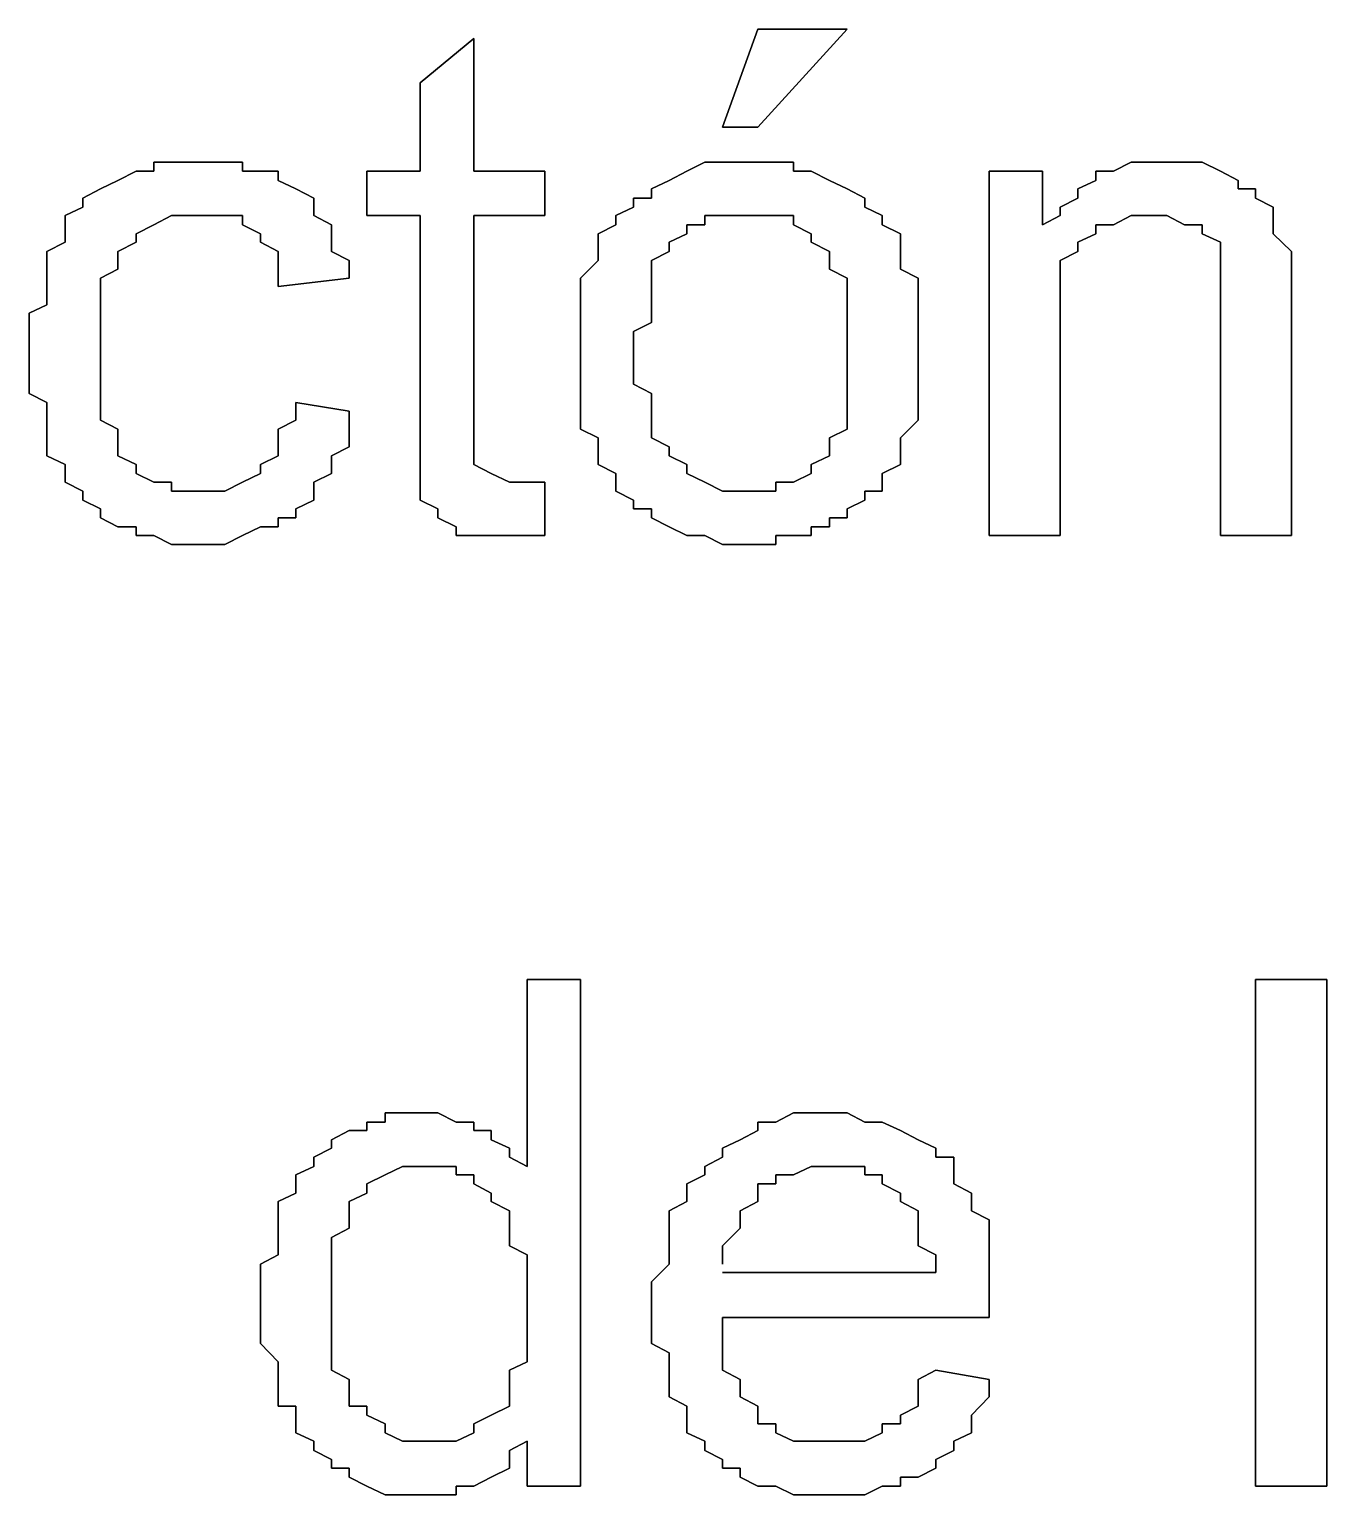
# Model space of a CAD drawing. Header units: metres. Extents: x 2.9 to 42.8, y 1.7 to 28.7.
# Drawn here: x 38.1388 to 38.3963, y 21.3572 to 21.6482 of the extents above; entities that cross this region are included whole.
import ezdxf

# ---------------------------------------------------------------- set-up
doc = ezdxf.new("R2010")
doc.units = ezdxf.units.M
doc.layers.add('GRIS', color=8, linetype='Continuous')

msp = doc.modelspace()

# ---------------------------------------------------------------- linework, layer by layer
at = {"layer": 'GRIS', "lineweight": -3}
for points in [[(38.2834, 21.6482), (38.2764, 21.6288), (38.2834, 21.6482)], [(38.2834, 21.6288), (38.3011, 21.6482), (38.2834, 21.6288)], [(38.3011, 21.6482), (38.2834, 21.6482), (38.3011, 21.6482)], [(38.227, 21.6464), (38.2164, 21.6376), (38.227, 21.6464)], [(38.227, 21.62), (38.227, 21.6464), (38.227, 21.62)], [(38.2164, 21.6376), (38.2164, 21.62), (38.2164, 21.6376)], [(38.2764, 21.6288), (38.2834, 21.6288), (38.2764, 21.6288)], [(38.167, 21.6218), (38.1635, 21.6218), (38.167, 21.6218)], [(38.1635, 21.6218), (38.1635, 21.62), (38.1635, 21.6218)], [(38.1706, 21.6218), (38.167, 21.6218), (38.1706, 21.6218)], [(38.1741, 21.6218), (38.1706, 21.6218), (38.1741, 21.6218)], [(38.1776, 21.6218), (38.1741, 21.6218), (38.1776, 21.6218)], [(38.1811, 21.6218), (38.1776, 21.6218), (38.1811, 21.6218)], [(38.1811, 21.62), (38.1811, 21.6218), (38.1811, 21.62)], [(38.2729, 21.6218), (38.2693, 21.62), (38.2729, 21.6218)], [(38.2764, 21.6218), (38.2729, 21.6218), (38.2764, 21.6218)], [(38.2799, 21.6218), (38.2764, 21.6218), (38.2799, 21.6218)], [(38.2834, 21.6218), (38.2799, 21.6218), (38.2834, 21.6218)], [(38.287, 21.6218), (38.2834, 21.6218), (38.287, 21.6218)], [(38.2905, 21.6218), (38.287, 21.6218), (38.2905, 21.6218)], [(38.2905, 21.62), (38.2905, 21.6218), (38.2905, 21.62)], [(38.3575, 21.6218), (38.354, 21.62), (38.3575, 21.6218)], [(38.3611, 21.6218), (38.3575, 21.6218), (38.3611, 21.6218)], [(38.3646, 21.6218), (38.3611, 21.6218), (38.3646, 21.6218)], [(38.3681, 21.6218), (38.3646, 21.6218), (38.3681, 21.6218)], [(38.3716, 21.6218), (38.3681, 21.6218), (38.3716, 21.6218)], [(38.3752, 21.62), (38.3716, 21.6218), (38.3752, 21.62)], [(38.16, 21.62), (38.1564, 21.6182), (38.16, 21.62)], [(38.1635, 21.62), (38.16, 21.62), (38.1635, 21.62)], [(38.1847, 21.62), (38.1811, 21.62), (38.1847, 21.62)], [(38.1882, 21.62), (38.1847, 21.62), (38.1882, 21.62)], [(38.1882, 21.6182), (38.1882, 21.62), (38.1882, 21.6182)], [(38.2164, 21.62), (38.2058, 21.62), (38.2164, 21.62)], [(38.2058, 21.62), (38.2058, 21.6112), (38.2058, 21.62)], [(38.2411, 21.62), (38.227, 21.62), (38.2411, 21.62)], [(38.2411, 21.6112), (38.2411, 21.62), (38.2411, 21.6112)], [(38.2693, 21.62), (38.2658, 21.6182), (38.2693, 21.62)], [(38.294, 21.62), (38.2905, 21.62), (38.294, 21.62)], [(38.2976, 21.6182), (38.294, 21.62), (38.2976, 21.6182)], [(38.3399, 21.62), (38.3293, 21.62), (38.3399, 21.62)], [(38.3293, 21.62), (38.3293, 21.5477), (38.3293, 21.62)], [(38.3399, 21.6094), (38.3399, 21.62), (38.3399, 21.6094)], [(38.354, 21.62), (38.3505, 21.62), (38.354, 21.62)], [(38.3505, 21.62), (38.3505, 21.6182), (38.3505, 21.62)], [(38.3787, 21.6182), (38.3752, 21.62), (38.3787, 21.6182)], [(38.1529, 21.6165), (38.1494, 21.6147), (38.1529, 21.6165)], [(38.1564, 21.6182), (38.1529, 21.6165), (38.1564, 21.6182)], [(38.1917, 21.6165), (38.1882, 21.6182), (38.1917, 21.6165)], [(38.1953, 21.6147), (38.1917, 21.6165), (38.1953, 21.6147)], [(38.2658, 21.6182), (38.2623, 21.6165), (38.2658, 21.6182)], [(38.2623, 21.6165), (38.2623, 21.6147), (38.2623, 21.6165)], [(38.3011, 21.6165), (38.2976, 21.6182), (38.3011, 21.6165)], [(38.3046, 21.6147), (38.3011, 21.6165), (38.3046, 21.6147)], [(38.3505, 21.6182), (38.3469, 21.6165), (38.3505, 21.6182)], [(38.3469, 21.6165), (38.3469, 21.6147), (38.3469, 21.6165)], [(38.3787, 21.6165), (38.3787, 21.6182), (38.3787, 21.6165)], [(38.3822, 21.6165), (38.3787, 21.6165), (38.3822, 21.6165)], [(38.3822, 21.6147), (38.3822, 21.6165), (38.3822, 21.6147)], [(38.1494, 21.6129), (38.1459, 21.6112), (38.1494, 21.6129)], [(38.1494, 21.6147), (38.1494, 21.6129), (38.1494, 21.6147)], [(38.1953, 21.6129), (38.1953, 21.6147), (38.1953, 21.6129)], [(38.1953, 21.6112), (38.1953, 21.6129), (38.1953, 21.6112)], [(38.2587, 21.6129), (38.2552, 21.6112), (38.2587, 21.6129)], [(38.2623, 21.6147), (38.2587, 21.6147), (38.2623, 21.6147)], [(38.2587, 21.6147), (38.2587, 21.6129), (38.2587, 21.6147)], [(38.3046, 21.6129), (38.3046, 21.6147), (38.3046, 21.6129)], [(38.3081, 21.6112), (38.3046, 21.6129), (38.3081, 21.6112)], [(38.3469, 21.6147), (38.3434, 21.6129), (38.3469, 21.6147)], [(38.3434, 21.6129), (38.3434, 21.6112), (38.3434, 21.6129)], [(38.3857, 21.6129), (38.3822, 21.6147), (38.3857, 21.6129)], [(38.3857, 21.6112), (38.3857, 21.6129), (38.3857, 21.6112)], [(38.1459, 21.6112), (38.1459, 21.6094), (38.1459, 21.6112)], [(38.1635, 21.6094), (38.167, 21.6112), (38.1635, 21.6094)], [(38.167, 21.6112), (38.1706, 21.6112), (38.167, 21.6112)], [(38.1706, 21.6112), (38.1741, 21.6112), (38.1706, 21.6112)], [(38.1741, 21.6112), (38.1776, 21.6112), (38.1741, 21.6112)], [(38.1776, 21.6112), (38.1811, 21.6112), (38.1776, 21.6112)], [(38.1811, 21.6112), (38.1811, 21.6094), (38.1811, 21.6112)], [(38.1988, 21.6094), (38.1953, 21.6112), (38.1988, 21.6094)], [(38.2058, 21.6112), (38.2164, 21.6112), (38.2058, 21.6112)], [(38.2164, 21.6112), (38.2164, 21.5688), (38.2164, 21.6112)], [(38.227, 21.5688), (38.227, 21.6112), (38.227, 21.5688)], [(38.227, 21.6112), (38.2411, 21.6112), (38.227, 21.6112)], [(38.2552, 21.6112), (38.2552, 21.6094), (38.2552, 21.6112)], [(38.2729, 21.6094), (38.2729, 21.6112), (38.2729, 21.6094)], [(38.2729, 21.6112), (38.2764, 21.6112), (38.2729, 21.6112)], [(38.2764, 21.6112), (38.2799, 21.6112), (38.2764, 21.6112)], [(38.2799, 21.6112), (38.2834, 21.6112), (38.2799, 21.6112)], [(38.2834, 21.6112), (38.287, 21.6112), (38.2834, 21.6112)], [(38.287, 21.6112), (38.2905, 21.6112), (38.287, 21.6112)], [(38.2905, 21.6112), (38.2905, 21.6094), (38.2905, 21.6112)], [(38.3081, 21.6094), (38.3081, 21.6112), (38.3081, 21.6094)], [(38.3434, 21.6112), (38.3399, 21.6094), (38.3434, 21.6112)], [(38.354, 21.6094), (38.3575, 21.6112), (38.354, 21.6094)], [(38.3575, 21.6112), (38.3611, 21.6112), (38.3575, 21.6112)], [(38.3611, 21.6112), (38.3646, 21.6112), (38.3611, 21.6112)], [(38.3646, 21.6112), (38.3681, 21.6094), (38.3646, 21.6112)], [(38.3857, 21.6094), (38.3857, 21.6112), (38.3857, 21.6094)], [(38.1459, 21.6094), (38.1459, 21.6059), (38.1459, 21.6094)], [(38.16, 21.6076), (38.1635, 21.6094), (38.16, 21.6076)], [(38.16, 21.6059), (38.16, 21.6076), (38.16, 21.6059)], [(38.1811, 21.6094), (38.1847, 21.6076), (38.1811, 21.6094)], [(38.1847, 21.6076), (38.1847, 21.6059), (38.1847, 21.6076)], [(38.1988, 21.6076), (38.1988, 21.6094), (38.1988, 21.6076)], [(38.1988, 21.6041), (38.1988, 21.6076), (38.1988, 21.6041)], [(38.2552, 21.6094), (38.2517, 21.6076), (38.2552, 21.6094)], [(38.2517, 21.6076), (38.2517, 21.6059), (38.2517, 21.6076)], [(38.2658, 21.6059), (38.2693, 21.6076), (38.2658, 21.6059)], [(38.2693, 21.6076), (38.2693, 21.6094), (38.2693, 21.6076)], [(38.2693, 21.6094), (38.2729, 21.6094), (38.2693, 21.6094)], [(38.2905, 21.6094), (38.294, 21.6076), (38.2905, 21.6094)], [(38.294, 21.6076), (38.294, 21.6059), (38.294, 21.6076)], [(38.3117, 21.6076), (38.3081, 21.6094), (38.3117, 21.6076)], [(38.3117, 21.6059), (38.3117, 21.6076), (38.3117, 21.6059)], [(38.3469, 21.6059), (38.3505, 21.6076), (38.3469, 21.6059)], [(38.3505, 21.6076), (38.3505, 21.6094), (38.3505, 21.6076)], [(38.3505, 21.6094), (38.354, 21.6094), (38.3505, 21.6094)], [(38.3681, 21.6094), (38.3716, 21.6094), (38.3681, 21.6094)], [(38.3716, 21.6094), (38.3716, 21.6076), (38.3716, 21.6094)], [(38.3716, 21.6076), (38.3752, 21.6059), (38.3716, 21.6076)], [(38.3857, 21.6076), (38.3857, 21.6094), (38.3857, 21.6076)], [(38.3893, 21.6041), (38.3857, 21.6076), (38.3893, 21.6041)], [(38.1459, 21.6059), (38.1423, 21.6041), (38.1459, 21.6059)], [(38.1423, 21.6041), (38.1423, 21.6023), (38.1423, 21.6041)], [(38.1564, 21.6041), (38.16, 21.6059), (38.1564, 21.6041)], [(38.1564, 21.6023), (38.1564, 21.6041), (38.1564, 21.6023)], [(38.1847, 21.6059), (38.1882, 21.6041), (38.1847, 21.6059)], [(38.1882, 21.6041), (38.1882, 21.6023), (38.1882, 21.6041)], [(38.2023, 21.6023), (38.1988, 21.6041), (38.2023, 21.6023)], [(38.2517, 21.6059), (38.2517, 21.6041), (38.2517, 21.6059)], [(38.2517, 21.6041), (38.2517, 21.6023), (38.2517, 21.6041)], [(38.2623, 21.6023), (38.2658, 21.6041), (38.2623, 21.6023)], [(38.2658, 21.6041), (38.2658, 21.6059), (38.2658, 21.6041)], [(38.294, 21.6059), (38.2976, 21.6041), (38.294, 21.6059)], [(38.2976, 21.6041), (38.2976, 21.6023), (38.2976, 21.6041)], [(38.3117, 21.6023), (38.3117, 21.6059), (38.3117, 21.6023)], [(38.3434, 21.6023), (38.3469, 21.6041), (38.3434, 21.6023)], [(38.3469, 21.6041), (38.3469, 21.6059), (38.3469, 21.6041)], [(38.3752, 21.6059), (38.3752, 21.6041), (38.3752, 21.6059)], [(38.3752, 21.6041), (38.3752, 21.6023), (38.3752, 21.6041)], [(38.3893, 21.6023), (38.3893, 21.6041), (38.3893, 21.6023)], [(38.1423, 21.6023), (38.1423, 21.6006), (38.1423, 21.6023)], [(38.1564, 21.6006), (38.1564, 21.6023), (38.1564, 21.6006)], [(38.1882, 21.6023), (38.1882, 21.6006), (38.1882, 21.6023)], [(38.2023, 21.6006), (38.2023, 21.6023), (38.2023, 21.6006)], [(38.2517, 21.6023), (38.2482, 21.5988), (38.2517, 21.6023)], [(38.2623, 21.6006), (38.2623, 21.6023), (38.2623, 21.6006)], [(38.2976, 21.6023), (38.2976, 21.6006), (38.2976, 21.6023)], [(38.3117, 21.6006), (38.3117, 21.6023), (38.3117, 21.6006)], [(38.3434, 21.6006), (38.3434, 21.6023), (38.3434, 21.6006)], [(38.3752, 21.6023), (38.3752, 21.6006), (38.3752, 21.6023)], [(38.3893, 21.6006), (38.3893, 21.6023), (38.3893, 21.6006)], [(38.1423, 21.6006), (38.1423, 21.5988), (38.1423, 21.6006)], [(38.1423, 21.5988), (38.1423, 21.5971), (38.1423, 21.5988)], [(38.1529, 21.5988), (38.1564, 21.6006), (38.1529, 21.5988)], [(38.1529, 21.5953), (38.1529, 21.5988), (38.1529, 21.5953)], [(38.1882, 21.6006), (38.1882, 21.5971), (38.1882, 21.6006)], [(38.1882, 21.5971), (38.2023, 21.5988), (38.1882, 21.5971)], [(38.2023, 21.5988), (38.2023, 21.6006), (38.2023, 21.5988)], [(38.2482, 21.5988), (38.2482, 21.5971), (38.2482, 21.5988)], [(38.2623, 21.5971), (38.2623, 21.6006), (38.2623, 21.5971)], [(38.2976, 21.6006), (38.3011, 21.5988), (38.2976, 21.6006)], [(38.3011, 21.5988), (38.3011, 21.5971), (38.3011, 21.5988)], [(38.3152, 21.5988), (38.3117, 21.6006), (38.3152, 21.5988)], [(38.3152, 21.5971), (38.3152, 21.5988), (38.3152, 21.5971)], [(38.3434, 21.5971), (38.3434, 21.6006), (38.3434, 21.5971)], [(38.3752, 21.6006), (38.3752, 21.5971), (38.3752, 21.6006)], [(38.3893, 21.5988), (38.3893, 21.6006), (38.3893, 21.5988)], [(38.3893, 21.5953), (38.3893, 21.5988), (38.3893, 21.5953)], [(38.1423, 21.5971), (38.1423, 21.5935), (38.1423, 21.5971)], [(38.1529, 21.5935), (38.1529, 21.5953), (38.1529, 21.5935)], [(38.2482, 21.5971), (38.2482, 21.5953), (38.2482, 21.5971)], [(38.2482, 21.5953), (38.2482, 21.5918), (38.2482, 21.5953)], [(38.2623, 21.5953), (38.2623, 21.5971), (38.2623, 21.5953)], [(38.2623, 21.5935), (38.2623, 21.5953), (38.2623, 21.5935)], [(38.3011, 21.5971), (38.3011, 21.5953), (38.3011, 21.5971)], [(38.3011, 21.5953), (38.3011, 21.5935), (38.3011, 21.5953)], [(38.3152, 21.5935), (38.3152, 21.5971), (38.3152, 21.5935)], [(38.3434, 21.5953), (38.3434, 21.5971), (38.3434, 21.5953)], [(38.3434, 21.5918), (38.3434, 21.5953), (38.3434, 21.5918)], [(38.3752, 21.5971), (38.3752, 21.5953), (38.3752, 21.5971)], [(38.3752, 21.5953), (38.3752, 21.5918), (38.3752, 21.5953)], [(38.3893, 21.5918), (38.3893, 21.5953), (38.3893, 21.5918)], [(38.1423, 21.5935), (38.1388, 21.5918), (38.1423, 21.5935)], [(38.1529, 21.5918), (38.1529, 21.5935), (38.1529, 21.5918)], [(38.2623, 21.59), (38.2623, 21.5935), (38.2623, 21.59)], [(38.3011, 21.5935), (38.3011, 21.59), (38.3011, 21.5935)], [(38.3152, 21.5918), (38.3152, 21.5935), (38.3152, 21.5918)], [(38.1388, 21.5918), (38.1388, 21.5882), (38.1388, 21.5918)], [(38.1529, 21.5882), (38.1529, 21.5918), (38.1529, 21.5882)], [(38.2482, 21.5918), (38.2482, 21.59), (38.2482, 21.5918)], [(38.2482, 21.59), (38.2482, 21.5865), (38.2482, 21.59)], [(38.2587, 21.5882), (38.2623, 21.59), (38.2587, 21.5882)], [(38.3011, 21.59), (38.3011, 21.5882), (38.3011, 21.59)], [(38.3152, 21.5882), (38.3152, 21.5918), (38.3152, 21.5882)], [(38.3434, 21.59), (38.3434, 21.5918), (38.3434, 21.59)], [(38.3434, 21.5882), (38.3434, 21.59), (38.3434, 21.5882)], [(38.3752, 21.5918), (38.3752, 21.5477), (38.3752, 21.5918)], [(38.3893, 21.5477), (38.3893, 21.5918), (38.3893, 21.5477)], [(38.1388, 21.5882), (38.1388, 21.5865), (38.1388, 21.5882)], [(38.1388, 21.5865), (38.1388, 21.5847), (38.1388, 21.5865)], [(38.1529, 21.5847), (38.1529, 21.5882), (38.1529, 21.5847)], [(38.2482, 21.5865), (38.2482, 21.5847), (38.2482, 21.5865)], [(38.2587, 21.5847), (38.2587, 21.5882), (38.2587, 21.5847)], [(38.3011, 21.5882), (38.3011, 21.5847), (38.3011, 21.5882)], [(38.3152, 21.5865), (38.3152, 21.5882), (38.3152, 21.5865)], [(38.3152, 21.5847), (38.3152, 21.5865), (38.3152, 21.5847)], [(38.3434, 21.5477), (38.3434, 21.5882), (38.3434, 21.5477)], [(38.1388, 21.5847), (38.1388, 21.5812), (38.1388, 21.5847)], [(38.1529, 21.5812), (38.1529, 21.5847), (38.1529, 21.5812)], [(38.2482, 21.5847), (38.2482, 21.5812), (38.2482, 21.5847)], [(38.2587, 21.5812), (38.2587, 21.5847), (38.2587, 21.5812)], [(38.3011, 21.5847), (38.3011, 21.5829), (38.3011, 21.5847)], [(38.3152, 21.5829), (38.3152, 21.5847), (38.3152, 21.5829)], [(38.1388, 21.5812), (38.1388, 21.5794), (38.1388, 21.5812)], [(38.1529, 21.5777), (38.1529, 21.5812), (38.1529, 21.5777)], [(38.2482, 21.5812), (38.2482, 21.5794), (38.2482, 21.5812)], [(38.2587, 21.5777), (38.2587, 21.5812), (38.2587, 21.5777)], [(38.3011, 21.5829), (38.3011, 21.5812), (38.3011, 21.5829)], [(38.3011, 21.5812), (38.3011, 21.5777), (38.3011, 21.5812)], [(38.3152, 21.5794), (38.3152, 21.5829), (38.3152, 21.5794)], [(38.1388, 21.5794), (38.1388, 21.5759), (38.1388, 21.5794)], [(38.1529, 21.5759), (38.1529, 21.5777), (38.1529, 21.5759)], [(38.2482, 21.5794), (38.2482, 21.5759), (38.2482, 21.5794)], [(38.2623, 21.5759), (38.2587, 21.5777), (38.2623, 21.5759)], [(38.3011, 21.5777), (38.3011, 21.5759), (38.3011, 21.5777)], [(38.3152, 21.5777), (38.3152, 21.5794), (38.3152, 21.5777)], [(38.3152, 21.5741), (38.3152, 21.5777), (38.3152, 21.5741)], [(38.1388, 21.5759), (38.1423, 21.5741), (38.1388, 21.5759)], [(38.1529, 21.5741), (38.1529, 21.5759), (38.1529, 21.5741)], [(38.2482, 21.5759), (38.2482, 21.5741), (38.2482, 21.5759)], [(38.2623, 21.5741), (38.2623, 21.5759), (38.2623, 21.5741)], [(38.3011, 21.5759), (38.3011, 21.5724), (38.3011, 21.5759)], [(38.1423, 21.5741), (38.1423, 21.5724), (38.1423, 21.5741)], [(38.1423, 21.5724), (38.1423, 21.5688), (38.1423, 21.5724)], [(38.1529, 21.5706), (38.1529, 21.5741), (38.1529, 21.5706)], [(38.1917, 21.5741), (38.1917, 21.5706), (38.1917, 21.5741)], [(38.2023, 21.5724), (38.1917, 21.5741), (38.2023, 21.5724)], [(38.2023, 21.5706), (38.2023, 21.5724), (38.2023, 21.5706)], [(38.2482, 21.5741), (38.2482, 21.5724), (38.2482, 21.5741)], [(38.2482, 21.5724), (38.2482, 21.5688), (38.2482, 21.5724)], [(38.2623, 21.5706), (38.2623, 21.5741), (38.2623, 21.5706)], [(38.3011, 21.5724), (38.3011, 21.5706), (38.3011, 21.5724)], [(38.3152, 21.5724), (38.3152, 21.5741), (38.3152, 21.5724)], [(38.3152, 21.5706), (38.3152, 21.5724), (38.3152, 21.5706)], [(38.1564, 21.5688), (38.1529, 21.5706), (38.1564, 21.5688)], [(38.1917, 21.5706), (38.1882, 21.5688), (38.1917, 21.5706)], [(38.2023, 21.5671), (38.2023, 21.5706), (38.2023, 21.5671)], [(38.2623, 21.5688), (38.2623, 21.5706), (38.2623, 21.5688)], [(38.3011, 21.5706), (38.3011, 21.5688), (38.3011, 21.5706)], [(38.3117, 21.5671), (38.3152, 21.5706), (38.3117, 21.5671)], [(38.1423, 21.5688), (38.1423, 21.5671), (38.1423, 21.5688)], [(38.1423, 21.5671), (38.1423, 21.5653), (38.1423, 21.5671)], [(38.1564, 21.5671), (38.1564, 21.5688), (38.1564, 21.5671)], [(38.1564, 21.5653), (38.1564, 21.5671), (38.1564, 21.5653)], [(38.1882, 21.5688), (38.1882, 21.5653), (38.1882, 21.5688)], [(38.2023, 21.5653), (38.2023, 21.5671), (38.2023, 21.5653)], [(38.2164, 21.5688), (38.2164, 21.5653), (38.2164, 21.5688)], [(38.227, 21.5653), (38.227, 21.5688), (38.227, 21.5653)], [(38.2482, 21.5688), (38.2517, 21.5671), (38.2482, 21.5688)], [(38.2517, 21.5671), (38.2517, 21.5653), (38.2517, 21.5671)], [(38.2623, 21.5671), (38.2623, 21.5688), (38.2623, 21.5671)], [(38.2658, 21.5653), (38.2623, 21.5671), (38.2658, 21.5653)], [(38.3011, 21.5688), (38.2976, 21.5671), (38.3011, 21.5688)], [(38.2976, 21.5671), (38.2976, 21.5653), (38.2976, 21.5671)], [(38.3117, 21.5653), (38.3117, 21.5671), (38.3117, 21.5653)], [(38.1423, 21.5653), (38.1423, 21.5635), (38.1423, 21.5653)], [(38.1423, 21.5635), (38.1459, 21.5618), (38.1423, 21.5635)], [(38.1564, 21.5635), (38.1564, 21.5653), (38.1564, 21.5635)], [(38.16, 21.5618), (38.1564, 21.5635), (38.16, 21.5618)], [(38.1882, 21.5635), (38.1847, 21.5618), (38.1882, 21.5635)], [(38.1882, 21.5653), (38.1882, 21.5635), (38.1882, 21.5653)], [(38.1988, 21.5635), (38.2023, 21.5653), (38.1988, 21.5635)], [(38.1988, 21.5618), (38.1988, 21.5635), (38.1988, 21.5618)], [(38.2164, 21.5653), (38.2164, 21.5618), (38.2164, 21.5653)], [(38.227, 21.5635), (38.227, 21.5653), (38.227, 21.5635)], [(38.227, 21.5618), (38.227, 21.5635), (38.227, 21.5618)], [(38.2517, 21.5653), (38.2517, 21.5635), (38.2517, 21.5653)], [(38.2517, 21.5635), (38.2517, 21.5618), (38.2517, 21.5635)], [(38.2658, 21.5635), (38.2658, 21.5653), (38.2658, 21.5635)], [(38.2693, 21.5618), (38.2658, 21.5635), (38.2693, 21.5618)], [(38.2976, 21.5635), (38.294, 21.5618), (38.2976, 21.5635)], [(38.2976, 21.5653), (38.2976, 21.5635), (38.2976, 21.5653)], [(38.3117, 21.5635), (38.3117, 21.5653), (38.3117, 21.5635)], [(38.3117, 21.5618), (38.3117, 21.5635), (38.3117, 21.5618)], [(38.1459, 21.5618), (38.1459, 21.56), (38.1459, 21.5618)], [(38.16, 21.56), (38.16, 21.5618), (38.16, 21.56)], [(38.1847, 21.5618), (38.1847, 21.56), (38.1847, 21.5618)], [(38.1988, 21.56), (38.1988, 21.5618), (38.1988, 21.56)], [(38.2164, 21.5618), (38.2164, 21.56), (38.2164, 21.5618)], [(38.2305, 21.56), (38.227, 21.5618), (38.2305, 21.56)], [(38.2517, 21.5618), (38.2552, 21.56), (38.2517, 21.5618)], [(38.2693, 21.56), (38.2693, 21.5618), (38.2693, 21.56)], [(38.294, 21.5618), (38.294, 21.56), (38.294, 21.5618)], [(38.3081, 21.56), (38.3117, 21.5618), (38.3081, 21.56)], [(38.1459, 21.56), (38.1459, 21.5583), (38.1459, 21.56)], [(38.1459, 21.5583), (38.1494, 21.5565), (38.1459, 21.5583)], [(38.1635, 21.5583), (38.16, 21.56), (38.1635, 21.5583)], [(38.167, 21.5583), (38.1635, 21.5583), (38.167, 21.5583)], [(38.167, 21.5565), (38.167, 21.5583), (38.167, 21.5565)], [(38.1811, 21.5583), (38.1776, 21.5565), (38.1811, 21.5583)], [(38.1847, 21.56), (38.1811, 21.5583), (38.1847, 21.56)], [(38.1953, 21.5583), (38.1988, 21.56), (38.1953, 21.5583)], [(38.1953, 21.5565), (38.1953, 21.5583), (38.1953, 21.5565)], [(38.2164, 21.56), (38.2164, 21.5583), (38.2164, 21.56)], [(38.2164, 21.5583), (38.2164, 21.5565), (38.2164, 21.5583)], [(38.2341, 21.5583), (38.2305, 21.56), (38.2341, 21.5583)], [(38.2376, 21.5583), (38.2341, 21.5583), (38.2376, 21.5583)], [(38.2411, 21.5583), (38.2376, 21.5583), (38.2411, 21.5583)], [(38.2411, 21.5477), (38.2411, 21.5583), (38.2411, 21.5477)], [(38.2552, 21.56), (38.2552, 21.5583), (38.2552, 21.56)], [(38.2552, 21.5583), (38.2552, 21.5565), (38.2552, 21.5583)], [(38.2729, 21.5583), (38.2693, 21.56), (38.2729, 21.5583)], [(38.2764, 21.5565), (38.2729, 21.5583), (38.2764, 21.5565)], [(38.2905, 21.5583), (38.287, 21.5583), (38.2905, 21.5583)], [(38.287, 21.5583), (38.287, 21.5565), (38.287, 21.5583)], [(38.294, 21.56), (38.2905, 21.5583), (38.294, 21.56)], [(38.3081, 21.5565), (38.3081, 21.56), (38.3081, 21.5565)], [(38.1494, 21.5565), (38.1494, 21.5547), (38.1494, 21.5565)], [(38.1494, 21.5547), (38.1529, 21.553), (38.1494, 21.5547)], [(38.1706, 21.5565), (38.167, 21.5565), (38.1706, 21.5565)], [(38.1741, 21.5565), (38.1706, 21.5565), (38.1741, 21.5565)], [(38.1776, 21.5565), (38.1741, 21.5565), (38.1776, 21.5565)], [(38.1917, 21.553), (38.1953, 21.5547), (38.1917, 21.553)], [(38.1953, 21.5547), (38.1953, 21.5565), (38.1953, 21.5547)], [(38.2164, 21.5565), (38.2164, 21.5547), (38.2164, 21.5565)], [(38.2164, 21.5547), (38.2199, 21.553), (38.2164, 21.5547)], [(38.2552, 21.5565), (38.2587, 21.5547), (38.2552, 21.5565)], [(38.2587, 21.5547), (38.2587, 21.553), (38.2587, 21.5547)], [(38.2799, 21.5565), (38.2764, 21.5565), (38.2799, 21.5565)], [(38.2834, 21.5565), (38.2799, 21.5565), (38.2834, 21.5565)], [(38.287, 21.5565), (38.2834, 21.5565), (38.287, 21.5565)], [(38.3011, 21.553), (38.3046, 21.5547), (38.3011, 21.553)], [(38.3046, 21.5547), (38.3046, 21.5565), (38.3046, 21.5547)], [(38.3046, 21.5565), (38.3081, 21.5565), (38.3046, 21.5565)], [(38.1529, 21.553), (38.1529, 21.5512), (38.1529, 21.553)], [(38.1917, 21.5512), (38.1917, 21.553), (38.1917, 21.5512)], [(38.2199, 21.553), (38.2199, 21.5512), (38.2199, 21.553)], [(38.2587, 21.553), (38.2623, 21.553), (38.2587, 21.553)], [(38.2623, 21.553), (38.2623, 21.5512), (38.2623, 21.553)], [(38.3011, 21.5512), (38.3011, 21.553), (38.3011, 21.5512)], [(38.1529, 21.5512), (38.1564, 21.5494), (38.1529, 21.5512)], [(38.1564, 21.5494), (38.16, 21.5494), (38.1564, 21.5494)], [(38.16, 21.5494), (38.16, 21.5477), (38.16, 21.5494)], [(38.1811, 21.5477), (38.1847, 21.5494), (38.1811, 21.5477)], [(38.1847, 21.5494), (38.1882, 21.5494), (38.1847, 21.5494)], [(38.1882, 21.5494), (38.1882, 21.5512), (38.1882, 21.5494)], [(38.1882, 21.5512), (38.1917, 21.5512), (38.1882, 21.5512)], [(38.2199, 21.5512), (38.2235, 21.5494), (38.2199, 21.5512)], [(38.2235, 21.5494), (38.2235, 21.5477), (38.2235, 21.5494)], [(38.2623, 21.5512), (38.2658, 21.5494), (38.2623, 21.5512)], [(38.2658, 21.5494), (38.2693, 21.5477), (38.2658, 21.5494)], [(38.294, 21.5477), (38.294, 21.5494), (38.294, 21.5477)], [(38.294, 21.5494), (38.2976, 21.5494), (38.294, 21.5494)], [(38.2976, 21.5494), (38.2976, 21.5512), (38.2976, 21.5494)], [(38.2976, 21.5512), (38.3011, 21.5512), (38.2976, 21.5512)], [(38.16, 21.5477), (38.1635, 21.5477), (38.16, 21.5477)], [(38.1635, 21.5477), (38.167, 21.5459), (38.1635, 21.5477)], [(38.167, 21.5459), (38.1706, 21.5459), (38.167, 21.5459)], [(38.1706, 21.5459), (38.1741, 21.5459), (38.1706, 21.5459)], [(38.1741, 21.5459), (38.1776, 21.5459), (38.1741, 21.5459)], [(38.1776, 21.5459), (38.1811, 21.5477), (38.1776, 21.5459)], [(38.2235, 21.5477), (38.227, 21.5477), (38.2235, 21.5477)], [(38.227, 21.5477), (38.2305, 21.5477), (38.227, 21.5477)], [(38.2305, 21.5477), (38.2341, 21.5477), (38.2305, 21.5477)], [(38.2341, 21.5477), (38.2376, 21.5477), (38.2341, 21.5477)], [(38.2376, 21.5477), (38.2411, 21.5477), (38.2376, 21.5477)], [(38.2693, 21.5477), (38.2729, 21.5477), (38.2693, 21.5477)], [(38.2729, 21.5477), (38.2764, 21.5459), (38.2729, 21.5477)], [(38.2764, 21.5459), (38.2799, 21.5459), (38.2764, 21.5459)], [(38.2799, 21.5459), (38.2834, 21.5459), (38.2799, 21.5459)], [(38.2834, 21.5459), (38.287, 21.5459), (38.2834, 21.5459)], [(38.287, 21.5459), (38.287, 21.5477), (38.287, 21.5459)], [(38.287, 21.5477), (38.2905, 21.5477), (38.287, 21.5477)], [(38.2905, 21.5477), (38.294, 21.5477), (38.2905, 21.5477)], [(38.3293, 21.5477), (38.3434, 21.5477), (38.3293, 21.5477)], [(38.3752, 21.5477), (38.3893, 21.5477), (38.3752, 21.5477)], [(38.2482, 21.4595), (38.2376, 21.4595), (38.2482, 21.4595)], [(38.2376, 21.4595), (38.2376, 21.4224), (38.2376, 21.4595)], [(38.2482, 21.3589), (38.2482, 21.4595), (38.2482, 21.3589)], [(38.3963, 21.4595), (38.3822, 21.4595), (38.3963, 21.4595)], [(38.3822, 21.4595), (38.3822, 21.3589), (38.3822, 21.4595)], [(38.3963, 21.3589), (38.3963, 21.4595), (38.3963, 21.3589)], [(38.2129, 21.433), (38.2094, 21.433), (38.2129, 21.433)], [(38.2094, 21.433), (38.2094, 21.4312), (38.2094, 21.433)], [(38.2164, 21.433), (38.2129, 21.433), (38.2164, 21.433)], [(38.2199, 21.433), (38.2164, 21.433), (38.2199, 21.433)], [(38.2235, 21.4312), (38.2199, 21.433), (38.2235, 21.4312)], [(38.2905, 21.433), (38.287, 21.4312), (38.2905, 21.433)], [(38.294, 21.433), (38.2905, 21.433), (38.294, 21.433)], [(38.2976, 21.433), (38.294, 21.433), (38.2976, 21.433)], [(38.3011, 21.433), (38.2976, 21.433), (38.3011, 21.433)], [(38.3046, 21.4312), (38.3011, 21.433), (38.3046, 21.4312)], [(38.2023, 21.4295), (38.1988, 21.4277), (38.2023, 21.4295)], [(38.2058, 21.4295), (38.2023, 21.4295), (38.2058, 21.4295)], [(38.2094, 21.4312), (38.2058, 21.4312), (38.2094, 21.4312)], [(38.2058, 21.4312), (38.2058, 21.4295), (38.2058, 21.4312)], [(38.227, 21.4312), (38.2235, 21.4312), (38.227, 21.4312)], [(38.227, 21.4295), (38.227, 21.4312), (38.227, 21.4295)], [(38.2305, 21.4295), (38.227, 21.4295), (38.2305, 21.4295)], [(38.2305, 21.4277), (38.2305, 21.4295), (38.2305, 21.4277)], [(38.2834, 21.4295), (38.2799, 21.4277), (38.2834, 21.4295)], [(38.287, 21.4312), (38.2834, 21.4312), (38.287, 21.4312)], [(38.2834, 21.4312), (38.2834, 21.4295), (38.2834, 21.4312)], [(38.3081, 21.4312), (38.3046, 21.4312), (38.3081, 21.4312)], [(38.3117, 21.4295), (38.3081, 21.4312), (38.3117, 21.4295)], [(38.3152, 21.4277), (38.3117, 21.4295), (38.3152, 21.4277)], [(38.1988, 21.4277), (38.1988, 21.426), (38.1988, 21.4277)], [(38.2341, 21.426), (38.2305, 21.4277), (38.2341, 21.426)], [(38.2799, 21.4277), (38.2764, 21.426), (38.2799, 21.4277)], [(38.3187, 21.426), (38.3152, 21.4277), (38.3187, 21.426)], [(38.1988, 21.426), (38.1953, 21.4242), (38.1988, 21.426)], [(38.1953, 21.4242), (38.1953, 21.4224), (38.1953, 21.4242)], [(38.2341, 21.4242), (38.2341, 21.426), (38.2341, 21.4242)], [(38.2376, 21.4224), (38.2341, 21.4242), (38.2376, 21.4224)], [(38.2764, 21.4242), (38.2729, 21.4224), (38.2764, 21.4242)], [(38.2764, 21.426), (38.2764, 21.4242), (38.2764, 21.426)], [(38.3187, 21.4242), (38.3187, 21.426), (38.3187, 21.4242)], [(38.3223, 21.4242), (38.3187, 21.4242), (38.3223, 21.4242)], [(38.3223, 21.4224), (38.3223, 21.4242), (38.3223, 21.4224)], [(38.1953, 21.4224), (38.1917, 21.4207), (38.1953, 21.4224)], [(38.1917, 21.4207), (38.1917, 21.4189), (38.1917, 21.4207)], [(38.2058, 21.4189), (38.2094, 21.4207), (38.2058, 21.4189)], [(38.2094, 21.4207), (38.2129, 21.4224), (38.2094, 21.4207)], [(38.2129, 21.4224), (38.2164, 21.4224), (38.2129, 21.4224)], [(38.2164, 21.4224), (38.2199, 21.4224), (38.2164, 21.4224)], [(38.2199, 21.4224), (38.2235, 21.4224), (38.2199, 21.4224)], [(38.2235, 21.4224), (38.2235, 21.4207), (38.2235, 21.4224)], [(38.2235, 21.4207), (38.227, 21.4207), (38.2235, 21.4207)], [(38.227, 21.4207), (38.227, 21.4189), (38.227, 21.4207)], [(38.2729, 21.4207), (38.2693, 21.4189), (38.2729, 21.4207)], [(38.2729, 21.4224), (38.2729, 21.4207), (38.2729, 21.4224)], [(38.287, 21.4189), (38.287, 21.4207), (38.287, 21.4189)], [(38.287, 21.4207), (38.2905, 21.4207), (38.287, 21.4207)], [(38.2905, 21.4207), (38.294, 21.4224), (38.2905, 21.4207)], [(38.294, 21.4224), (38.2976, 21.4224), (38.294, 21.4224)], [(38.2976, 21.4224), (38.3011, 21.4224), (38.2976, 21.4224)], [(38.3011, 21.4224), (38.3046, 21.4224), (38.3011, 21.4224)], [(38.3046, 21.4224), (38.3046, 21.4207), (38.3046, 21.4224)], [(38.3046, 21.4207), (38.3081, 21.4207), (38.3046, 21.4207)], [(38.3081, 21.4207), (38.3081, 21.4189), (38.3081, 21.4207)], [(38.3223, 21.4207), (38.3223, 21.4224), (38.3223, 21.4207)], [(38.3223, 21.4189), (38.3223, 21.4207), (38.3223, 21.4189)], [(38.1917, 21.4189), (38.1917, 21.4171), (38.1917, 21.4189)], [(38.2058, 21.4171), (38.2058, 21.4189), (38.2058, 21.4171)], [(38.227, 21.4189), (38.2305, 21.4171), (38.227, 21.4189)], [(38.2693, 21.4189), (38.2693, 21.4171), (38.2693, 21.4189)], [(38.2834, 21.4171), (38.2834, 21.4189), (38.2834, 21.4171)], [(38.2834, 21.4189), (38.287, 21.4189), (38.2834, 21.4189)], [(38.3081, 21.4189), (38.3117, 21.4171), (38.3081, 21.4189)], [(38.3258, 21.4171), (38.3223, 21.4189), (38.3258, 21.4171)], [(38.1917, 21.4171), (38.1882, 21.4154), (38.1917, 21.4171)], [(38.1882, 21.4154), (38.1882, 21.4136), (38.1882, 21.4154)], [(38.2023, 21.4154), (38.2058, 21.4171), (38.2023, 21.4154)], [(38.2023, 21.4136), (38.2023, 21.4154), (38.2023, 21.4136)], [(38.2305, 21.4171), (38.2305, 21.4154), (38.2305, 21.4171)], [(38.2305, 21.4154), (38.2341, 21.4136), (38.2305, 21.4154)], [(38.2693, 21.4154), (38.2658, 21.4136), (38.2693, 21.4154)], [(38.2693, 21.4171), (38.2693, 21.4154), (38.2693, 21.4171)], [(38.2799, 21.4136), (38.2834, 21.4154), (38.2799, 21.4136)], [(38.2834, 21.4154), (38.2834, 21.4171), (38.2834, 21.4154)], [(38.3117, 21.4171), (38.3117, 21.4154), (38.3117, 21.4171)], [(38.3117, 21.4154), (38.3152, 21.4136), (38.3117, 21.4154)], [(38.3258, 21.4154), (38.3258, 21.4171), (38.3258, 21.4154)], [(38.3258, 21.4136), (38.3258, 21.4154), (38.3258, 21.4136)], [(38.1882, 21.4136), (38.1882, 21.4118), (38.1882, 21.4136)], [(38.1882, 21.4118), (38.1882, 21.4101), (38.1882, 21.4118)], [(38.2023, 21.4101), (38.2023, 21.4136), (38.2023, 21.4101)], [(38.2341, 21.4136), (38.2341, 21.4118), (38.2341, 21.4136)], [(38.2341, 21.4118), (38.2341, 21.4101), (38.2341, 21.4118)], [(38.2658, 21.4136), (38.2658, 21.4118), (38.2658, 21.4136)], [(38.2658, 21.4118), (38.2658, 21.4101), (38.2658, 21.4118)], [(38.2799, 21.4118), (38.2799, 21.4136), (38.2799, 21.4118)], [(38.2799, 21.4101), (38.2799, 21.4118), (38.2799, 21.4101)], [(38.3152, 21.4136), (38.3152, 21.4118), (38.3152, 21.4136)], [(38.3152, 21.4118), (38.3152, 21.4101), (38.3152, 21.4118)], [(38.3293, 21.4118), (38.3258, 21.4136), (38.3293, 21.4118)], [(38.3293, 21.4101), (38.3293, 21.4118), (38.3293, 21.4101)], [(38.1882, 21.4101), (38.1882, 21.4066), (38.1882, 21.4101)], [(38.1988, 21.4083), (38.2023, 21.4101), (38.1988, 21.4083)], [(38.2341, 21.4101), (38.2341, 21.4066), (38.2341, 21.4101)], [(38.2658, 21.4101), (38.2658, 21.4066), (38.2658, 21.4101)], [(38.2764, 21.4066), (38.2799, 21.4101), (38.2764, 21.4066)], [(38.3152, 21.4101), (38.3152, 21.4066), (38.3152, 21.4101)], [(38.3293, 21.4066), (38.3293, 21.4101), (38.3293, 21.4066)], [(38.1882, 21.4066), (38.1882, 21.4048), (38.1882, 21.4066)], [(38.1988, 21.4066), (38.1988, 21.4083), (38.1988, 21.4066)], [(38.1988, 21.4048), (38.1988, 21.4066), (38.1988, 21.4048)], [(38.2341, 21.4066), (38.2376, 21.4048), (38.2341, 21.4066)], [(38.2658, 21.4066), (38.2658, 21.4048), (38.2658, 21.4066)], [(38.2764, 21.4048), (38.2764, 21.4066), (38.2764, 21.4048)], [(38.3152, 21.4066), (38.3187, 21.4048), (38.3152, 21.4066)], [(38.3293, 21.4048), (38.3293, 21.4066), (38.3293, 21.4048)], [(38.1882, 21.4048), (38.1847, 21.403), (38.1882, 21.4048)], [(38.1988, 21.4013), (38.1988, 21.4048), (38.1988, 21.4013)], [(38.2376, 21.4048), (38.2376, 21.403), (38.2376, 21.4048)], [(38.2658, 21.4048), (38.2658, 21.403), (38.2658, 21.4048)], [(38.2764, 21.403), (38.2764, 21.4048), (38.2764, 21.403)], [(38.3187, 21.4048), (38.3187, 21.4013), (38.3187, 21.4048)], [(38.3293, 21.403), (38.3293, 21.4048), (38.3293, 21.403)], [(38.1847, 21.403), (38.1847, 21.3995), (38.1847, 21.403)], [(38.1988, 21.3995), (38.1988, 21.4013), (38.1988, 21.3995)], [(38.2376, 21.403), (38.2376, 21.3995), (38.2376, 21.403)], [(38.2658, 21.403), (38.2623, 21.3995), (38.2658, 21.403)], [(38.3187, 21.4013), (38.2764, 21.4013), (38.3187, 21.4013)], [(38.3293, 21.3995), (38.3293, 21.403), (38.3293, 21.3995)], [(38.1847, 21.3995), (38.1847, 21.3977), (38.1847, 21.3995)], [(38.1847, 21.3977), (38.1847, 21.3942), (38.1847, 21.3977)], [(38.1988, 21.396), (38.1988, 21.3995), (38.1988, 21.396)], [(38.2376, 21.3995), (38.2376, 21.3977), (38.2376, 21.3995)], [(38.2376, 21.3977), (38.2376, 21.3942), (38.2376, 21.3977)], [(38.2623, 21.3995), (38.2623, 21.3977), (38.2623, 21.3995)], [(38.2623, 21.3977), (38.2623, 21.3942), (38.2623, 21.3977)], [(38.3293, 21.3977), (38.3293, 21.3995), (38.3293, 21.3977)], [(38.3293, 21.396), (38.3293, 21.3977), (38.3293, 21.396)], [(38.1988, 21.3942), (38.1988, 21.396), (38.1988, 21.3942)], [(38.3293, 21.3924), (38.3293, 21.396), (38.3293, 21.3924)], [(38.1847, 21.3942), (38.1847, 21.3907), (38.1847, 21.3942)], [(38.1988, 21.3924), (38.1988, 21.3942), (38.1988, 21.3924)], [(38.1988, 21.3889), (38.1988, 21.3924), (38.1988, 21.3889)], [(38.2376, 21.3942), (38.2376, 21.3907), (38.2376, 21.3942)], [(38.2623, 21.3942), (38.2623, 21.3924), (38.2623, 21.3942)], [(38.2623, 21.3924), (38.2623, 21.3907), (38.2623, 21.3924)], [(38.2764, 21.3889), (38.2764, 21.3924), (38.2764, 21.3889)], [(38.2764, 21.3924), (38.3293, 21.3924), (38.2764, 21.3924)], [(38.1847, 21.3907), (38.1847, 21.3889), (38.1847, 21.3907)], [(38.1847, 21.3889), (38.1847, 21.3872), (38.1847, 21.3889)], [(38.1988, 21.3872), (38.1988, 21.3889), (38.1988, 21.3872)], [(38.2376, 21.3907), (38.2376, 21.3889), (38.2376, 21.3907)], [(38.2376, 21.3889), (38.2376, 21.3854), (38.2376, 21.3889)], [(38.2623, 21.3907), (38.2623, 21.3872), (38.2623, 21.3907)], [(38.2764, 21.3872), (38.2764, 21.3889), (38.2764, 21.3872)], [(38.1847, 21.3872), (38.1882, 21.3836), (38.1847, 21.3872)], [(38.1988, 21.3836), (38.1988, 21.3872), (38.1988, 21.3836)], [(38.2623, 21.3872), (38.2658, 21.3854), (38.2623, 21.3872)], [(38.2764, 21.3836), (38.2764, 21.3872), (38.2764, 21.3836)], [(38.1882, 21.3836), (38.1882, 21.3819), (38.1882, 21.3836)], [(38.1988, 21.3819), (38.1988, 21.3836), (38.1988, 21.3819)], [(38.2376, 21.3836), (38.2341, 21.3819), (38.2376, 21.3836)], [(38.2376, 21.3854), (38.2376, 21.3836), (38.2376, 21.3854)], [(38.2658, 21.3854), (38.2658, 21.3819), (38.2658, 21.3854)], [(38.2764, 21.3819), (38.2764, 21.3836), (38.2764, 21.3819)], [(38.1882, 21.3819), (38.1882, 21.3801), (38.1882, 21.3819)], [(38.1882, 21.3801), (38.1882, 21.3766), (38.1882, 21.3801)], [(38.2023, 21.3801), (38.1988, 21.3819), (38.2023, 21.3801)], [(38.2023, 21.3783), (38.2023, 21.3801), (38.2023, 21.3783)], [(38.2341, 21.3819), (38.2341, 21.3783), (38.2341, 21.3819)], [(38.2658, 21.3819), (38.2658, 21.3801), (38.2658, 21.3819)], [(38.2658, 21.3801), (38.2658, 21.3783), (38.2658, 21.3801)], [(38.2799, 21.3801), (38.2764, 21.3819), (38.2799, 21.3801)], [(38.2799, 21.3783), (38.2799, 21.3801), (38.2799, 21.3783)], [(38.3187, 21.3819), (38.3152, 21.3801), (38.3187, 21.3819)], [(38.3152, 21.3801), (38.3152, 21.3783), (38.3152, 21.3801)], [(38.3293, 21.3801), (38.3187, 21.3819), (38.3293, 21.3801)], [(38.3293, 21.3783), (38.3293, 21.3801), (38.3293, 21.3783)], [(38.2023, 21.3766), (38.2023, 21.3783), (38.2023, 21.3766)], [(38.2341, 21.3783), (38.2341, 21.3766), (38.2341, 21.3783)], [(38.2658, 21.3783), (38.2658, 21.3766), (38.2658, 21.3783)], [(38.2799, 21.3766), (38.2799, 21.3783), (38.2799, 21.3766)], [(38.3152, 21.3783), (38.3152, 21.3748), (38.3152, 21.3783)], [(38.3293, 21.3766), (38.3293, 21.3783), (38.3293, 21.3766)], [(38.1882, 21.3766), (38.1882, 21.3748), (38.1882, 21.3766)], [(38.1882, 21.3748), (38.1917, 21.3748), (38.1882, 21.3748)], [(38.1917, 21.3748), (38.1917, 21.373), (38.1917, 21.3748)], [(38.2023, 21.3748), (38.2023, 21.3766), (38.2023, 21.3748)], [(38.2058, 21.3748), (38.2023, 21.3748), (38.2058, 21.3748)], [(38.2058, 21.373), (38.2058, 21.3748), (38.2058, 21.373)], [(38.2341, 21.3748), (38.2305, 21.373), (38.2341, 21.3748)], [(38.2341, 21.3766), (38.2341, 21.3748), (38.2341, 21.3766)], [(38.2658, 21.3766), (38.2693, 21.3748), (38.2658, 21.3766)], [(38.2693, 21.3748), (38.2693, 21.3713), (38.2693, 21.3748)], [(38.2834, 21.3748), (38.2799, 21.3766), (38.2834, 21.3748)], [(38.2834, 21.373), (38.2834, 21.3748), (38.2834, 21.373)], [(38.3152, 21.3748), (38.3117, 21.373), (38.3152, 21.3748)], [(38.3258, 21.373), (38.3293, 21.3766), (38.3258, 21.373)], [(38.1917, 21.373), (38.1917, 21.3695), (38.1917, 21.373)], [(38.2094, 21.3713), (38.2058, 21.373), (38.2094, 21.3713)], [(38.2094, 21.3695), (38.2094, 21.3713), (38.2094, 21.3695)], [(38.2305, 21.373), (38.227, 21.3713), (38.2305, 21.373)], [(38.227, 21.3713), (38.227, 21.3695), (38.227, 21.3713)], [(38.2693, 21.3713), (38.2693, 21.3695), (38.2693, 21.3713)], [(38.2834, 21.3713), (38.2834, 21.373), (38.2834, 21.3713)], [(38.287, 21.3713), (38.2834, 21.3713), (38.287, 21.3713)], [(38.287, 21.3695), (38.287, 21.3713), (38.287, 21.3695)], [(38.3117, 21.3713), (38.3081, 21.3713), (38.3117, 21.3713)], [(38.3081, 21.3713), (38.3081, 21.3695), (38.3081, 21.3713)], [(38.3117, 21.373), (38.3117, 21.3713), (38.3117, 21.373)], [(38.3258, 21.3713), (38.3258, 21.373), (38.3258, 21.3713)], [(38.3258, 21.3695), (38.3258, 21.3713), (38.3258, 21.3695)], [(38.1917, 21.3695), (38.1953, 21.3678), (38.1917, 21.3695)], [(38.2129, 21.3678), (38.2094, 21.3695), (38.2129, 21.3678)], [(38.227, 21.3695), (38.2235, 21.3678), (38.227, 21.3695)], [(38.2693, 21.3695), (38.2729, 21.3678), (38.2693, 21.3695)], [(38.2905, 21.3678), (38.287, 21.3695), (38.2905, 21.3678)], [(38.3081, 21.3695), (38.3046, 21.3678), (38.3081, 21.3695)], [(38.3223, 21.3678), (38.3258, 21.3695), (38.3223, 21.3678)], [(38.1953, 21.3678), (38.1953, 21.366), (38.1953, 21.3678)], [(38.1953, 21.366), (38.1988, 21.3642), (38.1953, 21.366)], [(38.2164, 21.3678), (38.2129, 21.3678), (38.2164, 21.3678)], [(38.2199, 21.3678), (38.2164, 21.3678), (38.2199, 21.3678)], [(38.2235, 21.3678), (38.2199, 21.3678), (38.2235, 21.3678)], [(38.2341, 21.366), (38.2376, 21.3678), (38.2341, 21.366)], [(38.2341, 21.3642), (38.2341, 21.366), (38.2341, 21.3642)], [(38.2376, 21.3678), (38.2376, 21.3589), (38.2376, 21.3678)], [(38.2729, 21.3678), (38.2729, 21.366), (38.2729, 21.3678)], [(38.2729, 21.366), (38.2764, 21.3642), (38.2729, 21.366)], [(38.294, 21.3678), (38.2905, 21.3678), (38.294, 21.3678)], [(38.2976, 21.3678), (38.294, 21.3678), (38.2976, 21.3678)], [(38.3011, 21.3678), (38.2976, 21.3678), (38.3011, 21.3678)], [(38.3046, 21.3678), (38.3011, 21.3678), (38.3046, 21.3678)], [(38.3187, 21.3642), (38.3223, 21.366), (38.3187, 21.3642)], [(38.3223, 21.366), (38.3223, 21.3678), (38.3223, 21.366)], [(38.1988, 21.3642), (38.1988, 21.3625), (38.1988, 21.3642)], [(38.1988, 21.3625), (38.2023, 21.3625), (38.1988, 21.3625)], [(38.2023, 21.3625), (38.2023, 21.3607), (38.2023, 21.3625)], [(38.2305, 21.3607), (38.2341, 21.3625), (38.2305, 21.3607)], [(38.2341, 21.3625), (38.2341, 21.3642), (38.2341, 21.3625)], [(38.2764, 21.3642), (38.2764, 21.3625), (38.2764, 21.3642)], [(38.2764, 21.3625), (38.2799, 21.3625), (38.2764, 21.3625)], [(38.2799, 21.3625), (38.2799, 21.3607), (38.2799, 21.3625)], [(38.3152, 21.3607), (38.3187, 21.3625), (38.3152, 21.3607)], [(38.3187, 21.3625), (38.3187, 21.3642), (38.3187, 21.3625)], [(38.2023, 21.3607), (38.2058, 21.3589), (38.2023, 21.3607)], [(38.227, 21.3589), (38.2305, 21.3607), (38.227, 21.3589)], [(38.2799, 21.3607), (38.2834, 21.3589), (38.2799, 21.3607)], [(38.3117, 21.3589), (38.3117, 21.3607), (38.3117, 21.3589)], [(38.3117, 21.3607), (38.3152, 21.3607), (38.3117, 21.3607)], [(38.2058, 21.3589), (38.2094, 21.3572), (38.2058, 21.3589)], [(38.2094, 21.3572), (38.2129, 21.3572), (38.2094, 21.3572)], [(38.2129, 21.3572), (38.2164, 21.3572), (38.2129, 21.3572)], [(38.2164, 21.3572), (38.2199, 21.3572), (38.2164, 21.3572)], [(38.2199, 21.3572), (38.2235, 21.3572), (38.2199, 21.3572)], [(38.2235, 21.3572), (38.2235, 21.3589), (38.2235, 21.3572)], [(38.2235, 21.3589), (38.227, 21.3589), (38.2235, 21.3589)], [(38.2376, 21.3589), (38.2482, 21.3589), (38.2376, 21.3589)], [(38.2834, 21.3589), (38.287, 21.3589), (38.2834, 21.3589)], [(38.287, 21.3589), (38.2905, 21.3572), (38.287, 21.3589)], [(38.2905, 21.3572), (38.294, 21.3572), (38.2905, 21.3572)], [(38.294, 21.3572), (38.2976, 21.3572), (38.294, 21.3572)], [(38.2976, 21.3572), (38.3011, 21.3572), (38.2976, 21.3572)], [(38.3011, 21.3572), (38.3046, 21.3572), (38.3011, 21.3572)], [(38.3046, 21.3572), (38.3081, 21.3589), (38.3046, 21.3572)], [(38.3081, 21.3589), (38.3117, 21.3589), (38.3081, 21.3589)], [(38.3822, 21.3589), (38.3963, 21.3589), (38.3822, 21.3589)]]:
    msp.add_lwpolyline(points, dxfattribs=at)

doc.saveas('drawing.dxf')
